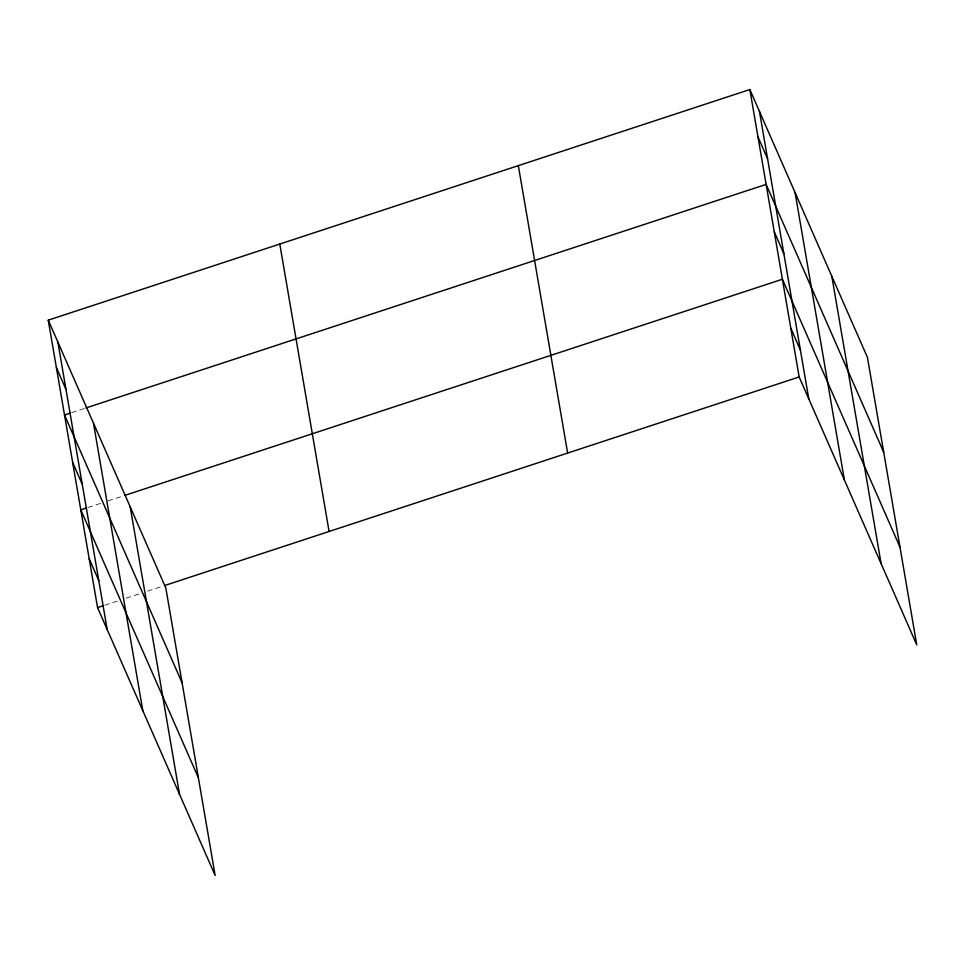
<?xml version="1.0" encoding="UTF-8"?>
<svg xmlns="http://www.w3.org/2000/svg" width="965" height="965" viewBox="0 0 965 965"><rect width="100%" height="100%" fill="white"/><g stroke="black" fill="none" stroke-linecap="round" stroke-linejoin="round"><path stroke-width="0.72" stroke-dasharray="4.83 3.62" d="M71.663 412.658L84.534 408.424M87.936 507.506L100.806 503.284M107.947 500.931L123.665 495.769M104.703 605.236L117.573 601.002M126.15 598.191L140.432 593.487M147.585 591.147L163.302 585.972"/><path stroke-width="1.45" d="M48.25 320.151L165.835 588.035L215.147 875.46L97.561 607.588L48.25 320.151L749.853 89.54L867.439 357.412L916.75 644.849L799.165 376.965L749.853 89.54M70.24 413.129L64.522 415.01L182.108 682.882M85.957 407.966L766.126 184.399L883.711 452.271M86.512 507.976L80.795 509.858L198.38 777.73M125.1 495.298L782.398 279.247L899.983 547.119M97.561 607.588L103.279 605.706M164.738 585.502L799.165 376.965M757.983 136.97L767.597 158.851M774.256 231.817L783.87 253.698M790.781 328.112L800.383 349.993M56.392 367.581L65.994 389.462M72.665 462.428L82.266 484.309M89.178 558.723L98.78 580.604M831.806 276.243L881.117 563.669M795.088 192.602L844.399 480.027M759.455 111.421L808.767 398.847M518.326 165.642L567.637 453.068M279.778 244.048L329.089 531.486M130.203 506.854L179.514 794.279M93.484 423.213L142.796 710.638M57.852 342.032L107.163 629.457"/></g></svg>
